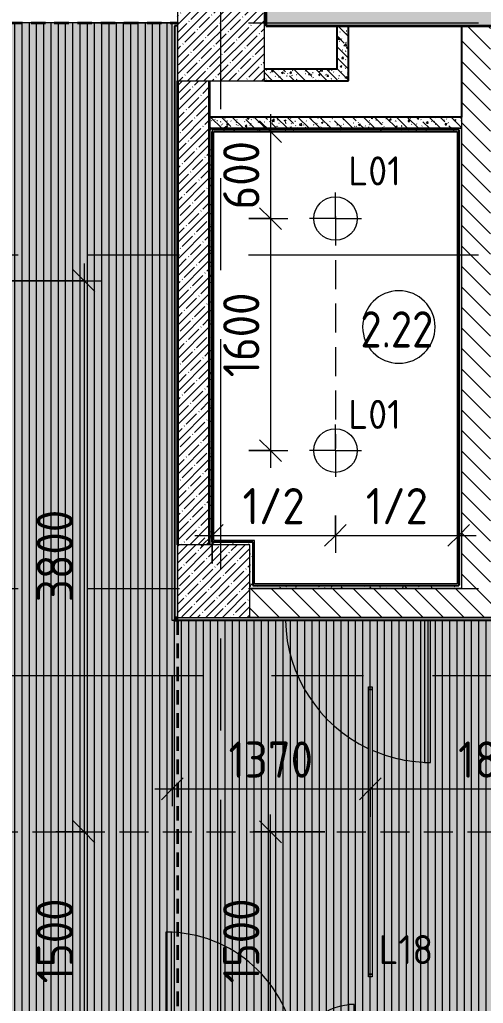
# Model space of a CAD drawing. Header units: millimetres. Extents: x -2911 to 185522, y -8553 to 29000.
# Drawn here: x 12622 to 15820, y 8239 to 15021 of the extents above; entities that cross this region are included whole.
import ezdxf

# ---------------------------------------------------------------- set-up
doc = ezdxf.new("R2010")
doc.units = ezdxf.units.MM
for name, pattern in [('200_ШТРИХ_ш1п0_6_', [160, 100, -60]), ('ADSK_Штрих_ш2 п1', [300, 200, -100]), ('Осевая', [3175, 635, -476.25, 1587.5, -476.25])]:
    doc.linetypes.add(name, pattern=pattern)
for name, color, linetype, lineweight in [('A-ANNO-DIMS', 7, 'Continuous', 9), ('A-ANNO-DIMS-100', 7, 'Continuous', 9), ('A-AREA-1', 7, '200_ШТРИХ_ш1п0_6_', 35), ('A-AREA-IDEN', 7, 'Continuous', 9), ('A-CLNG-PATT', 7, 'Continuous', 9), ('A-DETL-1', 7, 'ADSK_Штрих_ш2 п1', 9), ('A-DETL-GENF', 7, 'Continuous', 9), ('A-DOOR', 7, 'Continuous', 9), ('A-DOOR-1', 7, 'Continuous', 13), ('A-WALL', 7, 'Continuous', 9), ('E-LITE-EQPM-IDEN', 7, 'Continuous', 9), ('I-WALL', 7, 'Continuous', 9), ('S-COLS', 7, 'Continuous', 9), ('Оси-2', 7, 'Осевая', 9)]:
    doc.layers.add(name, color=color, linetype=linetype, lineweight=lineweight)
for name, color, linetype, lineweight, true_color in [('A-ANNO-NOTE', 1, 'Continuous', 9, 0xff0000), ('A-CLNG-1', 7, 'Continuous', 9, 0xc0c0c0), ('A-WALL-1', 7, 'Continuous', 25, 0x3c3c3c), ('A-WALL-3', 7, 'Continuous', 35, 0x3c3c3c), ('A-WALL-FNSH-2', 7, 'Continuous', 13, 0x3c3c3c), ('E-LITE-EQPM-1', 1, 'Continuous', 9, 0xff0000)]:
    doc.layers.add(name, color=color, linetype=linetype, lineweight=lineweight, true_color=true_color)
doc.layers.add('A-CLNG-PATT-1', color=7, linetype='Continuous', lineweight=9, transparency=1)
doc.styles.add('GOST Common', font='GOST_Common.ttf', dxfattribs={"height": 200})
doc.styles.add('GOST Common_1', font='GOST_Common.ttf', dxfattribs={"width": 0.9, "height": 250})
doc.styles.add('ISOCPEUR', font='isocpeur.ttf', dxfattribs={"width": 0.9, "height": 250})
doc.dimstyles.new('ISO-2_5_0_9К_БОЛЬШОЙ', dxfattribs={"dimscale": 304.8, "dimtxt": 248.995294, "dimasz": 0.492126, "dimexe": 0.393701, "dimexo": 0.984252, "dimgap": 0, "dimtad": 1, "dimdec": 0, "dimrnd": 10, "dimzin": 0, "dimdsep": 46, "dimtxsty": 'ISOCPEUR', "dimblk1": 'OBLIQUE', "dimblk2": 'OBLIQUE', "dimsah": 1, "dimcen": 0.09, "dimdle": 0.393701, "dimazin": 0, "dimtfac": 1, "dimtdec": 4, "dimtix": 1, "dimtmove": 0, "dimatfit": 3, "dimfxl": 1, "dimtvp": 1, "dimtolj": 1, "dimtzin": 0, "dimarcsym": 2})
pattern_1 = [(135, (0, 0), (-70.71068, -70.71068), [])]
pattern_2 = [(45, (0, 0), (-57.02463, 57.02463), []), (45, (57.025, 0), (-57.02463, 57.02463), [100.806, -20.161, 3.353, -16.808])]
pattern_3 = [(135, (0, 0), (-75.43415, -75.43415), [106.68, -17.78, 3.556, -17.78]), (135, (0, 75.39), (-75.43415, -75.43415), []), (50, (0, 0), (127.5292, -11.1576), [13.335, -146.685]), (355, (0, 0), (-24.6697, 133.74), [10.668, -117.348]), (100.451, (10.63, -0.93), (102.8597, 122.5818), [11.333, -124.663]), (46.184, (0, 35.56), (189.7552, -29.4304), [20.002, -220.027]), (96.636, (15.81, 33.1), (166.1822, 173.1996), [17, -186.995]), (351.184, (0, 35.56), (166.184, 173.1976), [16.002, -176.022]), (21, (17.78, 26.67), (106.13027, -71.58603), [13.335, -146.685]), (326, (17.78, 26.67), (43.2619, 128.93175), [10.668, -117.348]), (71.451, (26.62, 20.7), (149.392, 57.34505), [11.333, -124.663]), (37.5, (0, 0), (2.16223, 59.18836), [3.353, -112.573, 3.353, -115.773, -117.792]), (37.5, (0, 0), (2.16223, 59.18836), [-235.052, 3.353, -114.44]), (7.5, (0, 0), (46.77386, 70.12615), [3.353, -64.567, 3.353, -109.906, -44.894]), (7.5, (0, 0), (46.77386, 70.12615), [-181.178, 3.353, -41.542]), (327.5, (-39.65, 0), (94.91367, -4.01009), [3.353, -41.097, 3.353, -135.331, -184.023]), (327.5, (-39.65, 0), (94.91367, -4.01009), [-183.134, 3.353, -180.67]), (317.5, (-57.43, 0), (103.69057, 17.79882), [3.353, -54.432, 3.353, -88.748, -130.683]), (317.5, (-57.43, 0), (103.69057, 17.79882), [-149.885, 3.353, -127.33])]
pattern_4 = [(0, (0, 0), (121.92, 30.48), [10.058, -81.382, 10.058, -81.382, -487.68]), (0, (0, 0), (121.92, 30.48), [-182.88, 10.058, -172.822, 10.058, -81.382, -213.36]), (0, (0, 0), (121.92, 30.48), [-457.2, 10.058, -50.902, 10.058, -142.342]), (120, (45.72, 15.24), (-87.356454, 90.345817), [10.058, -81.382, 10.058, -81.382, -487.68]), (120, (45.72, 15.24), (-87.356454, 90.345817), [-182.88, 10.058, -172.822, 10.058, -81.382, -213.36]), (120, (45.72, 15.24), (-87.356454, 90.345817), [-457.2, 10.058, -50.902, 10.058, -142.342]), (240, (60.96, 76.2), (-34.563546, -120.825817), [10.058, -81.382, 10.058, -81.382, -487.68]), (240, (60.96, 76.2), (-34.563546, -120.825817), [-182.88, 10.058, -172.822, 10.058, -81.382, -213.36]), (240, (60.96, 76.2), (-34.563546, -120.825817), [-457.2, 10.058, -50.902, 10.058, -142.342])]

# ---------------------------------------------------------------- blocks, each defined once
blk = doc.blocks.new('BSC_Колонна _Прямоугольная - 600х600-V3-План расстановки осветительного оборудования 2 этажа в осях 1-12')
at = {"layer": 'S-COLS'}
h = blk.add_hatch(dxfattribs=at)
h.set_pattern_fill('FP_5', color=256, style=0, pattern_type=2)
h.set_pattern_definition([(45, (-14010, -14900), (-57.02463, 57.02463), []), (45, (-13952.975, -14900), (-57.02463, 57.02463), [100.806, -20.161, 3.353, -16.808])])
h.paths.add_polyline_path([(-300, -300), (300, -300), (300, 300), (-300, 300), (-300, -63.6)])
for p, q in [((300, 300), (-300, 300)), ((-300, 300), (-300, -300)), ((300, -300), (300, 300)), ((-300, -300), (300, -300))]:
    blk.add_line(p, q, dxfattribs=at)
blk = doc.blocks.new('110_Дверь_СКБ_1Ст_Внутренняя1 - Д-4 1100x2100h_су мгн-V16-План расстановки осветительного оборудования 2 этажа в осях 1-12')
at = {"layer": 'A-DOOR'}
for start, end in [(66.26232, 90), (1.20666, 64.63851)]:
    blk.add_arc((-487.5, 100), 1000, start, end, dxfattribs=at)
at = {"layer": 'A-DOOR-1'}
for p, q in [((-487.5, 1100), (-487.5, 121)), ((-447.5, 1100), (-487.5, 1100)), ((-447.5, 121), (-447.5, 1100))]:
    blk.add_line(p, q, dxfattribs=at)
blk = doc.blocks.new('BSC_Колонна _Прямоугольная - 500х500-V25-План расстановки осветительного оборудования 2 этажа в осях 1-12')
at = {"layer": 'S-COLS'}
h = blk.add_hatch(dxfattribs=at)
h.set_pattern_fill('FP_29', color=256, style=0, pattern_type=2)
h.set_pattern_definition([(45, (-13960, -11150), (-57.02463, 57.02463), []), (45, (-13902.975, -11150), (-57.02463, 57.02463), [100.806, -20.161, 3.353, -16.808])])
h.paths.add_polyline_path([(-250, -250), (250, -250), (250, 250), (-250, 250)])
for p, q in [((250, 250), (-250, 250)), ((-250, 250), (-250, -250)), ((250, -250), (250, 250)), ((-250, -250), (250, -250))]:
    blk.add_line(p, q, dxfattribs=at)
blk = doc.blocks.new('Downlight - Strip - 2000 мм-27655400-План расстановки осветительного оборудования 2 этажа в осях 1-12')
at = {"layer": 'E-LITE-EQPM-1'}
for p, q in [((-1000, -231.3), (-1000, -205.9)), ((-1000, -205.9), (-980.9, -205.9)), ((-980.9, -231.3), (-1000, -231.3)), ((-980.9, -231.3), (-980.9, -205.9)), ((-980.9, -205.9), (981, -205.9)), ((-980.9, -205.9), (-980.9, -231.3)), ((-980.9, -231.3), (-980.9, -205.9)), ((-980.9, -205.9), (981, -205.9)), ((981, -231.3), (-980.9, -231.3)), ((981, -231.3), (-980.9, -231.3)), ((981, -205.9), (981, -231.3)), ((981, -231.3), (981, -205.9)), ((981, -205.9), (1000, -205.9)), ((981, -205.9), (981, -231.3)), ((1000, -231.3), (981, -231.3)), ((1000, -205.9), (1000, -231.3))]:
    blk.add_line(p, q, dxfattribs=at)
blk = doc.blocks.new('Дверь_Витражная_остекление_ - ДВН_ДАО_Главный вход_1200 в свету Д-22 _п_-31928779-План расстановки осветительного оборудования 2 этажа в осях 1-12')
at = {"layer": 'A-DETL-GENF'}
for p, q in [((-610, 930), (-650, 930)), ((-650, 930), (-650, 121)), ((-610, 121), (-610, 930)), ((650, 430), (610, 430)), ((610, 430), (610, 121)), ((650, 121), (650, 430))]:
    blk.add_line(p, q, dxfattribs=at)
at = {"layer": 'A-DOOR'}
for p, q in [((-650, 930), (-650, 121)), ((650, 430), (650, 121))]:
    blk.add_line(p, q, dxfattribs=at)
for centre, radius, start, end in [((-650, 30), 900, 5.81298, 90), ((650, 30), 400, 90, 166.80638)]:
    blk.add_arc(centre, radius, start, end, dxfattribs=at)
blk = doc.blocks.new('DIMBLOCK45-План расстановки осветительного оборудования 2 этажа в осях 1-12')
at = {"layer": 'A-ANNO-DIMS-100', "lineweight": 20}
for p, q in [((13066.7, 13221), (12991.7, 13296)), ((13066.7, 13221), (13141.7, 13146)), ((13066.7, 9421), (12991.7, 9496)), ((13066.7, 9421), (13141.7, 9346))]:
    blk.add_line(p, q, dxfattribs=at)
at = {"layer": 'A-ANNO-DIMS-100'}
for p, q in [((13066.7, 13341), (13066.7, 9421)), ((12381, 13221), (13186.7, 13221)), ((13066.7, 13221), (12381, 13221)), ((12872.7, 9421), (13186.7, 9421)), ((13066.7, 9421), (12872.7, 9421))]:
    blk.add_line(p, q, dxfattribs=at)
at = {"layer": 'A-ANNO-DIMS-100', "color": 0, "insert": (12740.1, 11005), "char_height": 250, "width": 758.478, "attachment_point": 1, "rotation": 90, "line_spacing_factor": 1.149209, "style": 'ISOCPEUR'}
blk.add_mtext('3800', dxfattribs=at)
blk = doc.blocks.new('_Oblique')
at = {"color": 0, "linetype": 'ByBlock', "lineweight": -2}
blk.add_line((-0.5, -0.5), (0.5, 0.5), dxfattribs=at)
blk = doc.blocks.new('DIMBLOCK46-План расстановки осветительного оборудования 2 этажа в осях 1-12')
at = {"layer": 'A-ANNO-DIMS-100', "lineweight": 20}
for p, q in [((13066.7, 9421), (12991.7, 9496)), ((13066.7, 9421), (13141.7, 9346)), ((13066.7, 7921), (12991.7, 7996)), ((13066.7, 7921), (13141.7, 7846))]:
    blk.add_line(p, q, dxfattribs=at)
at = {"layer": 'A-ANNO-DIMS-100'}
for p, q in [((12872.7, 9421), (13186.7, 9421)), ((13066.7, 9421), (12872.7, 9421)), ((13066.7, 9421), (13066.7, 7801)), ((12872.7, 7921), (13186.7, 7921)), ((13066.7, 7921), (12872.7, 7921))]:
    blk.add_line(p, q, dxfattribs=at)
at = {"layer": 'A-ANNO-DIMS-100', "color": 0, "insert": (12740.1, 8376.5), "char_height": 250, "width": 706.764, "attachment_point": 1, "rotation": 90, "line_spacing_factor": 1.149209, "style": 'ISOCPEUR'}
blk.add_mtext('1500', dxfattribs=at)
blk = doc.blocks.new('DIMBLOCK60-План расстановки осветительного оборудования 2 этажа в осях 1-12')
at = {"layer": 'A-ANNO-DIMS-100', "lineweight": 20}
for p, q in [((14352.2, 14250), (14277.2, 14325)), ((14352.2, 14250), (14427.2, 14175)), ((14352.2, 13650), (14277.2, 13725)), ((14352.2, 13650), (14427.2, 13575))]:
    blk.add_line(p, q, dxfattribs=at)
at = {"layer": 'A-ANNO-DIMS-100'}
for p, q in [((14352.2, 14370), (14352.2, 13650)), ((14158.2, 14250), (14472.2, 14250)), ((14352.2, 14250), (14158.2, 14250)), ((14202.5, 13650), (14472.2, 13650)), ((14352.2, 13650), (14202.5, 13650))]:
    blk.add_line(p, q, dxfattribs=at)
at = {"layer": 'A-ANNO-DIMS-100', "color": 0, "insert": (14025.5, 13713), "char_height": 250, "width": 568.858, "attachment_point": 1, "rotation": 90, "line_spacing_factor": 1.149209, "style": 'ISOCPEUR'}
blk.add_mtext('600', dxfattribs=at)
blk = doc.blocks.new('DIMBLOCK61-План расстановки осветительного оборудования 2 этажа в осях 1-12')
at = {"layer": 'A-ANNO-DIMS-100', "lineweight": 20}
for p, q in [((14352.2, 13650), (14277.2, 13725)), ((14352.2, 13650), (14427.2, 13575)), ((14352.2, 12050), (14277.2, 12125)), ((14352.2, 12050), (14427.2, 11975))]:
    blk.add_line(p, q, dxfattribs=at)
at = {"layer": 'A-ANNO-DIMS-100'}
for p, q in [((14202.5, 13650), (14472.2, 13650)), ((14352.2, 13650), (14202.5, 13650)), ((14352.2, 13650), (14352.2, 11930)), ((14202.5, 12050), (14472.2, 12050)), ((14352.2, 12050), (14202.5, 12050))]:
    blk.add_line(p, q, dxfattribs=at)
at = {"layer": 'A-ANNO-DIMS-100', "color": 0, "insert": (14025.5, 12555.5), "char_height": 250, "width": 706.764, "attachment_point": 1, "rotation": 90, "line_spacing_factor": 1.149209, "style": 'ISOCPEUR'}
blk.add_mtext('1600', dxfattribs=at)
blk = doc.blocks.new('DIMBLOCK66-План расстановки осветительного оборудования 2 этажа в осях 1-12')
at = {"layer": 'A-ANNO-DIMS-100'}
for p, q in [((14800, 11602.5), (14800, 11345.2)), ((14800, 11465.2), (14800, 11602.5)), ((13950, 11271.3), (13950, 11585.2)), ((13830, 11465.2), (14800, 11465.2)), ((13950, 11465.2), (13950, 11271.3))]:
    blk.add_line(p, q, dxfattribs=at)
at = {"layer": 'A-ANNO-DIMS-100', "lineweight": 20}
for p, q in [((13950, 11465.2), (14025, 11540.2)), ((14800, 11465.2), (14875, 11540.2)), ((13950, 11465.2), (13875, 11390.2)), ((14800, 11465.2), (14725, 11390.2))]:
    blk.add_line(p, q, dxfattribs=at)
at = {"layer": 'A-ANNO-DIMS-100', "color": 0, "insert": (14159.5, 11791.8), "char_height": 250, "width": 517.144, "attachment_point": 1, "line_spacing_factor": 1.149209, "style": 'ISOCPEUR'}
blk.add_mtext('1/2', dxfattribs=at)
blk = doc.blocks.new('DIMBLOCK67-План расстановки осветительного оборудования 2 этажа в осях 1-12')
at = {"layer": 'A-ANNO-DIMS-100'}
for p, q in [((14800, 11602.5), (14800, 11345.2)), ((14800, 11465.2), (14800, 11602.5)), ((15650, 11271.3), (15650, 11585.2)), ((14800, 11465.2), (15770, 11465.2)), ((15650, 11465.2), (15650, 11271.3))]:
    blk.add_line(p, q, dxfattribs=at)
at = {"layer": 'A-ANNO-DIMS-100', "lineweight": 20}
for p, q in [((14800, 11465.2), (14875, 11540.2)), ((15650, 11465.2), (15725, 11540.2)), ((14800, 11465.2), (14725, 11390.2)), ((15650, 11465.2), (15575, 11390.2))]:
    blk.add_line(p, q, dxfattribs=at)
at = {"layer": 'A-ANNO-DIMS-100', "color": 0, "insert": (15009.5, 11791.8), "char_height": 250, "width": 517.144, "attachment_point": 1, "line_spacing_factor": 1.149209, "style": 'ISOCPEUR'}
blk.add_mtext('1/2', dxfattribs=at)
blk = doc.blocks.new('Марка_Помещения - Номер-25198446-План расстановки осветительного оборудования 2 этажа в осях 1-12')
at = {"layer": 'A-AREA-IDEN'}
for start, end in [(360, 180), (180, 360)]:
    blk.add_arc((0, 0), 2.5, start, end, dxfattribs=at)
blk = doc.blocks.new('DIMBLOCK85-План расстановки осветительного оборудования 2 этажа в осях 1-12')
at = {"layer": 'A-ANNO-DIMS-100'}
for p, q in [((14352.2, 7801), (14352.2, 9541)), ((14727.6, 9421), (14232.2, 9421)), ((14352.2, 9421), (14727.6, 9421)), ((14546.1, 7921), (14232.2, 7921)), ((14352.2, 7921), (14546.1, 7921))]:
    blk.add_line(p, q, dxfattribs=at)
at = {"layer": 'A-ANNO-DIMS-100', "lineweight": 20}
for p, q in [((14352.2, 9421), (14277.2, 9496)), ((14352.2, 9421), (14427.2, 9346)), ((14352.2, 7921), (14277.2, 7996)), ((14352.2, 7921), (14427.2, 7846))]:
    blk.add_line(p, q, dxfattribs=at)
at = {"layer": 'A-ANNO-DIMS-100', "color": 0, "insert": (14025.5, 8376.5), "char_height": 250, "width": 706.764, "attachment_point": 1, "rotation": 90, "line_spacing_factor": 1.149209, "style": 'ISOCPEUR'}
blk.add_mtext('1500', dxfattribs=at)
blk = doc.blocks.new('DIMBLOCK86-План расстановки осветительного оборудования 2 этажа в осях 1-12')
at = {"layer": 'A-ANNO-DIMS-100'}
for p, q in [((13674.3, 10497), (13674.3, 9597.7)), ((13674.3, 9717.7), (13674.3, 10497)), ((15040.3, 9523.8), (15040.3, 9837.7)), ((13554.3, 9717.7), (15040.3, 9717.7)), ((15040.3, 9717.7), (15040.3, 9523.8))]:
    blk.add_line(p, q, dxfattribs=at)
at = {"layer": 'A-ANNO-DIMS-100', "lineweight": 20}
for p, q in [((13674.3, 9717.7), (13749.3, 9792.7)), ((15040.3, 9717.7), (15115.3, 9792.7)), ((13674.3, 9717.7), (13599.3, 9642.7)), ((15040.3, 9717.7), (14965.3, 9642.7))]:
    blk.add_line(p, q, dxfattribs=at)
at = {"layer": 'A-ANNO-DIMS-100', "color": 0, "insert": (14062.8, 10044.4), "char_height": 250, "width": 706.764, "attachment_point": 1, "line_spacing_factor": 1.149209, "style": 'ISOCPEUR'}
blk.add_mtext('1370', dxfattribs=at)
blk = doc.blocks.new('DIMBLOCK87-План расстановки осветительного оборудования 2 этажа в осях 1-12')
at = {"layer": 'A-ANNO-DIMS-100'}
for p, q in [((15040.3, 9523.8), (15040.3, 9837.7)), ((16840.3, 9523.8), (16840.3, 9837.7)), ((15040.3, 9717.7), (16840.3, 9717.7)), ((15040.3, 9717.7), (15040.3, 9523.8)), ((16840.3, 9717.7), (16840.3, 9523.8))]:
    blk.add_line(p, q, dxfattribs=at)
at = {"layer": 'A-ANNO-DIMS-100', "lineweight": 20}
for p, q in [((15040.3, 9717.7), (15115.3, 9792.7)), ((16840.3, 9717.7), (16915.3, 9792.7)), ((15040.3, 9717.7), (14965.3, 9642.7)), ((16840.3, 9717.7), (16765.3, 9642.7))]:
    blk.add_line(p, q, dxfattribs=at)
at = {"layer": 'A-ANNO-DIMS-100', "color": 0, "insert": (15645.8, 10044.4), "char_height": 250, "width": 706.764, "attachment_point": 1, "line_spacing_factor": 1.149209, "style": 'ISOCPEUR'}
blk.add_mtext('1800', dxfattribs=at)

msp = doc.modelspace()

# ---------------------------------------------------------------- hatches: boundary and pattern name
at = {"layer": 'A-CLNG-PATT'}
h = msp.add_hatch(dxfattribs=at)
h.set_pattern_fill('FP_55', color=256, style=0, pattern_type=2)
h.set_pattern_definition([(270, (7989, 6659.98), (50, 3e-15), [])])
h.paths.add_polyline_path([(10684.7771, 7921), (19989, 7921), (19989, 10879), (13674.2565, 10879), (13674.2565, 15000), (6781.0001, 15000), (6781.0001, 13999), (4281, 13999), (4281, 10879), (546, 10879), (546, 10600), (131, 10599), (131, 8521), (1270, 8520), (1271, 7921), (9466.3224, 7921)])
h.paths.add_polyline_path([(6240.0001, 10880), (6240.0001, 11421), (6781.0001, 11421), (6780.0001, 10880), (6260.0001, 10880)])
at = {"layer": 'A-CLNG-PATT-1'}
h = msp.add_hatch(color=256, dxfattribs=at)
h.paths.add_polyline_path([(15027.5565, 7921), (19989, 7921), (19989, 10879), (13674.2565, 10880), (13674.2565, 15000), (6781.0001, 15000), (6781.0001, 13999), (4281, 13999), (4281, 10879), (546, 10879), (546, 10600), (131, 10599), (131, 8521), (1270, 8520), (1271, 7921), (14340.141, 7921)])
h.paths.add_polyline_path([(18627.5565, 8440.05), (18627.5565, 10401.95), (18652.9565, 10401.95), (18652.9565, 8440.05)])
h.paths.add_polyline_path([(16827.5565, 8440.05), (16827.5565, 10401.95), (16852.9565, 10401.95), (16852.9565, 8440.05)])
h.paths.add_polyline_path([(15027.5565, 8440.05), (15027.5565, 10401.95), (15052.9565, 10401.95), (15052.9565, 8440.05)])
h.paths.add_polyline_path([(6240.0001, 10880), (6240.0001, 11421), (6781.0001, 11421), (6780.0001, 10880), (6260.0001, 10880)])
at = {"layer": 'I-WALL'}
h = msp.add_hatch(dxfattribs=at)
h.set_pattern_fill('FP_13', color=256, style=0, pattern_type=2)
h.set_pattern_definition(pattern_2)
h.paths.add_polyline_path([(30010, 14980), (30010, 15200), (26410, 15200), (26410, 14980), (28961.5965, 14980)])
h.paths.add_polyline_path([(30790, 14980), (30790, 15200), (30610, 15200), (30610, 14980)])
h.paths.add_polyline_path([(25810, 14980), (25810, 15200), (22510, 15200), (22510, 14980), (25306.2326, 14980)])
h.paths.add_polyline_path([(21650.8687, 14980), (21910, 14980), (21910, 15200), (18710.2566, 15200), (18710.2566, 14980), (20210, 14980)])
h.paths.add_polyline_path([(18090.2566, 14980), (18110.2566, 14980), (18110.2566, 15200), (14320, 15200), (14320, 14980), (16890, 14980)])
h = msp.add_hatch(dxfattribs=at)
h.set_pattern_fill('FP_48', color=256, style=0, pattern_type=2)
h.set_pattern_definition(pattern_4)
h.paths.add_polyline_path([(13710.2565, 10879), (13710, 14980), (13690.2565, 14980), (13690.2565, 10879)])
h = msp.add_hatch(dxfattribs=at)
h.set_pattern_fill('FP_22', color=256, style=0, pattern_type=2)
h.set_pattern_definition(pattern_3)
h.paths.add_polyline_path([(14890, 14680), (14890, 14980), (14810, 14980), (14810, 14680)])
h = msp.add_hatch(dxfattribs=at)
h.set_pattern_fill('FP_11', color=256, style=0, pattern_type=2)
h.set_pattern_definition(pattern_1)
h.paths.add_polyline_path([(15870, 11100), (15870, 14980), (15670, 14980), (15670, 11100)])
h = msp.add_hatch(dxfattribs=at)
h.set_pattern_fill('FP_22', color=256, style=0, pattern_type=2)
h.set_pattern_definition(pattern_3)
h.paths.add_polyline_path([(14890, 14600), (14890, 14680), (14310, 14680), (14310, 14600), (14340.141, 14600)])
h = msp.add_hatch(dxfattribs=at)
h.set_pattern_fill('FP_13', color=256, style=0, pattern_type=2)
h.set_pattern_definition(pattern_2)
h.paths.add_polyline_path([(13930, 11400), (13930, 14600), (13710, 14600), (13710.1686, 11400), (13730.9136, 11400)])
h = msp.add_hatch(dxfattribs=at)
h.set_pattern_fill('FP_22', color=256, style=0, pattern_type=2)
h.set_pattern_definition(pattern_3)
h.paths.add_polyline_path([(15650, 14270), (15670, 14270), (15670, 14350), (13930, 14350), (13930, 14270), (14340.141, 14270)])
h = msp.add_hatch(dxfattribs=at)
h.set_pattern_fill('FP_48', color=256, style=0, pattern_type=2)
h.set_pattern_definition(pattern_4)
h.paths.add_polyline_path([(15639, 14250), (15650, 14250), (15650, 14270), (13930, 14270), (13930, 14250), (14340.141, 14250)])
h = msp.add_hatch(dxfattribs=at)
h.set_pattern_fill('FP_48', color=256, style=0, pattern_type=2)
h.set_pattern_definition(pattern_4)
h.paths.add_polyline_path([(13950, 11400), (13950, 14250), (13930, 14250), (13930, 11400)])
for points in [[(15639, 14250), (15650, 14250), (15650, 14261), (13950, 14261), (13950, 14250), (14340.141, 14250)], [(13961, 11420), (13961, 14250), (13950, 14250), (13950, 11420)], [(15650, 11131), (15650, 14250), (15639, 14250), (15639, 11131)], [(14230, 11420), (14241, 11420), (14241, 11431), (13961, 11431), (13961, 11420)], [(14241, 11120), (14241, 11420), (14230, 11420), (14230, 11120)], [(15650, 11120), (15650, 11131), (14241, 11131), (14241, 11120), (15558.5956, 11120)]]:
    msp.add_hatch(color=256, dxfattribs=at).paths.add_polyline_path(points)
h = msp.add_hatch(dxfattribs=at)
h.set_pattern_fill('FP_48', color=256, style=0, pattern_type=2)
h.set_pattern_definition(pattern_4)
h.paths.add_polyline_path([(15670, 11120), (15670, 14270), (15650, 14270), (15650, 11120)])
h = msp.add_hatch(dxfattribs=at)
h.set_pattern_fill('FP_48', color=256, style=0, pattern_type=2)
h.set_pattern_definition(pattern_4)
h.paths.add_polyline_path([(14210, 11400), (14230, 11400), (14230, 11420), (13950, 11420), (13950, 11400)])
h = msp.add_hatch(dxfattribs=at)
h.set_pattern_fill('FP_48', color=256, style=0, pattern_type=2)
h.set_pattern_definition(pattern_4)
h.paths.add_polyline_path([(14230, 11120), (14230, 11400), (14210, 11400), (14210, 11120)])
h = msp.add_hatch(dxfattribs=at)
h.set_pattern_fill('FP_48', color=256, style=0, pattern_type=2)
h.set_pattern_definition(pattern_4)
h.paths.add_polyline_path([(15670, 11100), (15670, 11120), (14210, 11120), (14210, 11100), (15558.5956, 11100)])
h = msp.add_hatch(dxfattribs=at)
h.set_pattern_fill('FP_11', color=256, style=0, pattern_type=2)
h.set_pattern_definition(pattern_1)
h.paths.add_polyline_path([(19710, 10900), (19710, 11100), (14210, 11100), (14210, 10900), (19213.9595, 10900)])
h = msp.add_hatch(dxfattribs=at)
h.set_pattern_fill('FP_48', color=256, style=0, pattern_type=2)
h.set_pattern_definition(pattern_4)
h.paths.add_polyline_path([(19710, 10880), (20010, 10880), (20010, 10900), (13700.2565, 10900), (13700.2565, 10880), (19213.9595, 10880)])

# ---------------------------------------------------------------- linework, layer by layer
at = {"layer": 'A-ANNO-NOTE'}
for p, q in [((14800, 13650), (14800, 13830)), ((14800, 13650), (14620, 13650)), ((14800, 13650), (14800, 13470)), ((14800, 13650), (14980, 13650)), ((14800, 12050), (14800, 12230)), ((14800, 12050), (14620, 12050)), ((14800, 12050), (14800, 11870)), ((14800, 12050), (14980, 12050))]:
    msp.add_line(p, q, dxfattribs=at)
for centre in [(14800, 13650), (14800, 12050)]:
    msp.add_circle(centre, 150, dxfattribs=at)
at = {"layer": 'A-AREA-1'}
for p, q in [((6781.0001, 15000), (13674.2565, 15000)), ((13674.2565, 15000), (13710, 15000)), ((13710, 10879), (13710, 7921))]:
    msp.add_line(p, q, dxfattribs=at)
at = {"layer": 'A-CLNG-1'}
for p, q in [((13674.2565, 15000), (6781.0001, 15000)), ((13674.2565, 10879), (13674.2565, 15000)), ((13682.2565, 10879), (13674.2565, 10879))]:
    msp.add_line(p, q, dxfattribs=at)
at = {"layer": 'A-DETL-1'}
for p, q in [((14800, 13663.941), (14800, 12063.941)), ((110, 9421), (18640.2565, 9421))]:
    msp.add_line(p, q, dxfattribs=at)
at = {"layer": 'A-WALL'}
for p, q in [((15670, 14350), (15670, 11100)), ((15670, 14270), (15650, 14270)), ((15670, 11100), (14210, 11100)), ((14210, 11100), (15670, 11100)), ((14210, 10900), (19710, 10900)), ((19710, 10900), (14210, 10900))]:
    msp.add_line(p, q, dxfattribs=at)
at = {"layer": 'A-WALL-1'}
for p, q in [((13690.2565, 14980), (13690.2565, 10879)), ((13710, 14980), (13690.2565, 14980)), ((14810, 14980), (14810, 14680)), ((14890, 14600), (14890, 14980)), ((15670, 14980), (15670, 14350)), ((14810, 14680), (14310, 14680)), ((13710.2565, 11400), (13710.2565, 14600)), ((14310, 14600), (14890, 14600)), ((15670, 14350), (13930, 14350)), ((13930, 14270), (15650, 14270)), ((15650, 14270), (13930, 14270)), ((13950, 11420), (13950, 14250)), ((13961, 14250), (15639, 14250)), ((15650, 14261), (15650, 11120)), ((13950, 11420), (14230, 11420)), ((14230, 11420), (14230, 11120)), ((14230, 11120), (15650, 11120)), ((13690.2565, 10879), (13710.2565, 10879)), ((13710, 10900), (13700.2565, 10900)), ((13700.2565, 10900), (13700.2565, 10880)), ((13710.2565, 10879), (13710.2565, 10900)), ((13710.2565, 10880), (20230, 10880))]:
    msp.add_line(p, q, dxfattribs=at)
at = {"layer": 'A-WALL-3'}
for p, q in [((14320, 15200), (14320, 14980)), ((14320, 14980), (16810, 14980)), ((13710, 14600), (13710, 11400)), ((13930, 14600), (13930, 11400))]:
    msp.add_line(p, q, dxfattribs=at)
at = {"layer": 'A-WALL-FNSH-2'}
for p, q in [((15650, 14261), (13950, 14261)), ((13950, 14261), (13950, 14250)), ((13961, 11431), (13961, 14250)), ((15639, 14250), (15639, 11131)), ((14241, 11431), (13961, 11431)), ((14241, 11131), (14241, 11431)), ((15639, 11131), (14241, 11131)), ((13690.2565, 10880), (13682.2565, 10880)), ((13682.2565, 10880), (13682.2565, 10879)), ((13682.2565, 10879), (13690.2565, 10879)), ((19989.5, 10880), (13710.2565, 10880)), ((13710.2565, 10879), (19989.5, 10879))]:
    msp.add_line(p, q, dxfattribs=at)
at = {"layer": 'I-WALL'}
for p, q in [((13689.2565, 10880), (13689.2565, 14980)), ((13689.2565, 14980), (13690.2565, 14980)), ((13700.2565, 10880), (13710.2565, 10880))]:
    msp.add_line(p, q, dxfattribs=at)
at = {"layer": 'Оси-2'}
for p, q in [((14010, 593.7414), (14010, 24898.0711)), ((389, 15000), (35660, 15000)), ((389, 13400), (35660, 13400)), ((389, 11100), (36260, 11100)), ((1659, 10500), (36260, 10500))]:
    msp.add_line(p, q, dxfattribs=at)

# ---------------------------------------------------------------- block references
at = {"layer": 'A-AREA-IDEN', "xscale": 99.99999999999993, "yscale": 99.99999999999993, "zscale": 99.99999999999993}
msp.add_blockref('Марка_Помещения - Номер-25198446-План расстановки осветительного оборудования 2 этажа в осях 1-12', (15237.7855, 12902.3365), dxfattribs=at)
at = {"layer": 'A-DOOR', "rotation": 180}
msp.add_blockref('110_Дверь_СКБ_1Ст_Внутренняя1 - Д-4 1100x2100h_су мгн-V16-План расстановки осветительного оборудования 2 этажа в осях 1-12', (14967.5, 11000), dxfattribs=at)
at = {"layer": 'A-DOOR'}
msp.add_blockref('Дверь_Витражная_остекление_ - ДВН_ДАО_Главный вход_1200 в свету Д-22 _п_-31928779-План расстановки осветительного оборудования 2 этажа в осях 1-12', (14279.91, 7800), dxfattribs=at)
at = {"layer": 'E-LITE-EQPM-1', "rotation": 89.9999999999999}
msp.add_blockref('Downlight - Strip - 2000 мм-27655400-План расстановки осветительного оборудования 2 этажа в осях 1-12', (14821.6129, 9421), dxfattribs=at)
at = {"layer": 'S-COLS'}
for name, p in [('BSC_Колонна _Прямоугольная - 600х600-V3-План расстановки осветительного оборудования 2 этажа в осях 1-12', (14010, 14900)), ('BSC_Колонна _Прямоугольная - 500х500-V25-План расстановки осветительного оборудования 2 этажа в осях 1-12', (13960, 11150))]:
    msp.add_blockref(name, p, dxfattribs=at)

# ---------------------------------------------------------------- texts
at = {"layer": 'A-AREA-IDEN', "insert": (14972.0523, 13010.8958), "char_height": 250, "width": 663.79725, "attachment_point": 1, "style": 'GOST Common_1'}
msp.add_mtext('2.22', dxfattribs=at)
at = {"layer": 'E-LITE-EQPM-IDEN', "char_height": 200, "width": 472.995625, "attachment_point": 1, "style": 'GOST Common'}
for s, insert in [('L01', (14888.6715, 14078.6529)), ('L01', (14888.6715, 12399.8199)), ('L18', (15097.5411, 8708.8341))]:
    msp.add_mtext(s, dxfattribs=dict(at, insert=insert))

# ---------------------------------------------------------------- dimensions: what is measured, and where the dimension line sits
at = {"layer": 'A-ANNO-DIMS'}
for base, p1, p2, override, picture, middle in [((14352.159, 13650), (14458.225, 14250), (14502.5, 13650), {"dimpost": '<>', "dimfxl": 601.631339}, 'DIMBLOCK60-План расстановки осветительного оборудования 2 этажа в осях 1-12', (14227.159, 13950)), ((14352.159, 12050), (14502.5, 13650), (14502.5, 12050), {"dimpost": '<>', "dimfxl": 1600}, 'DIMBLOCK61-План расстановки осветительного оборудования 2 этажа в осях 1-12', (14227.159, 12850)), ((13066.6641, 9421), (12081, 13221), (13172.7301, 9421), {"dimpost": '<>', "dimfxl": 3953.716552}, 'DIMBLOCK45-План расстановки осветительного оборудования 2 этажа в осях 1-12', (12941.6641, 11321)), ((14352.159, 9421), (14246.093, 7921), (15027.5565, 9421), {"dimpost": '<>', "dimfxl": 1691.356011}, 'DIMBLOCK85-План расстановки осветительного оборудования 2 этажа в осях 1-12', (14227.159, 8671)), ((13066.6641, 7921), (13172.7301, 9421), (13172.7301, 7921), {"dimpost": '<>', "dimfxl": 1500}, 'DIMBLOCK46-План расстановки осветительного оборудования 2 этажа в осях 1-12', (12941.6641, 8671))]:
    dim = msp.add_linear_dim(base=base, p1=p1, p2=p2, angle=90, dimstyle='ISO-2_5_0_9К_БОЛЬШОЙ', override=override, dxfattribs=at)
    dim.commit()
    dim.dimension.update_dxf_attribs({"geometry": picture, "text_midpoint": middle})
for base, p1, p2, picture, middle in [((14800, 11465.2278), (13950, 11571.2938), (14800, 11902.5), 'DIMBLOCK66-План расстановки осветительного оборудования 2 этажа в осях 1-12', (14375, 11590.2278)), ((15650, 11465.2278), (14800, 11902.5), (15650, 11571.2938), 'DIMBLOCK67-План расстановки осветительного оборудования 2 этажа в осях 1-12', (15225, 11590.2278))]:
    dim = msp.add_linear_dim(base=base, p1=p1, p2=p2, text='1/2', dimstyle='ISO-2_5_0_9К_БОЛЬШОЙ', override={"dimpost": '<>', "dimfxl": 912.248616}, dxfattribs=at)
    dim.commit()
    dim.dimension.update_dxf_attribs({"geometry": picture, "text_midpoint": middle})
for base, p1, p2, override, picture, middle in [((15040.2565, 9717.7411), (13674.2565, 10797), (15040.2565, 9823.8072), {"dimpost": '<>', "dimfxl": 1677.218019}, 'DIMBLOCK86-План расстановки осветительного оборудования 2 этажа в осях 1-12', (14357.2565, 9842.7411)), ((16840.2565, 9717.7411), (15040.2565, 9823.8072), (16840.2565, 9823.8072), {"dimpost": '<>', "dimfxl": 1800}, 'DIMBLOCK87-План расстановки осветительного оборудования 2 этажа в осях 1-12', (15940.2565, 9842.7411))]:
    dim = msp.add_linear_dim(base=base, p1=p1, p2=p2, dimstyle='ISO-2_5_0_9К_БОЛЬШОЙ', override=override, dxfattribs=at)
    dim.commit()
    dim.dimension.update_dxf_attribs({"geometry": picture, "text_midpoint": middle})

doc.saveas('drawing.dxf')
